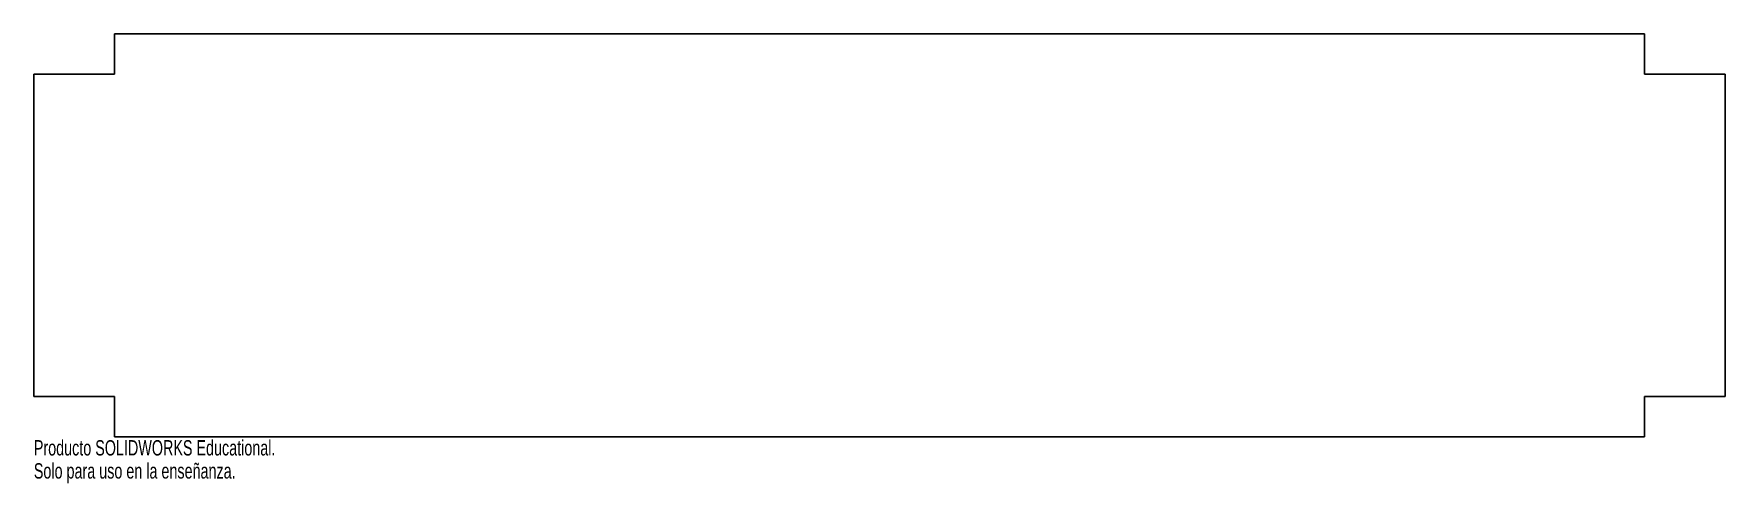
# Model space of a CAD drawing. Header units: inches. Extents: x -1 to 20, y 4.4 to 10.
import ezdxf

# ---------------------------------------------------------------- set-up
doc = ezdxf.new("R2010")
doc.units = ezdxf.units.IN
doc.header["$MEASUREMENT"] = 0
doc.styles.add('SLDTEXTSTYLE0', font='TXT', dxfattribs={"width": 0.7})

msp = doc.modelspace()

# ---------------------------------------------------------------- linework, layer by layer
at = {"color": 7, "linetype": 'Continuous', "lineweight": 25}
for p, q in [((0, 10), (0, 9.5)), ((19, 10), (0, 10)), ((19, 9.5), (19, 10)), ((0, 9.5), (-1, 9.5)), ((-1, 9.5), (-1, 5.5)), ((20, 9.5), (19, 9.5)), ((20, 5.5), (20, 9.5)), ((-1, 5.5), (0, 5.5)), ((0, 5.5), (0, 5)), ((19, 5), (19, 5.5)), ((19, 5.5), (20, 5.5)), ((0, 5), (19, 5))]:
    msp.add_line(p, q, dxfattribs=at)

# ---------------------------------------------------------------- texts
at = {"color": 7, "linetype": 'Continuous', "char_height": 0.1903, "attachment_point": 1, "style": 'SLDTEXTSTYLE0'}
for s, insert in [('Producto SOLIDWORKS Educational.', (-1, 4.96)), ('Solo para uso en la enseñanza.', (-1, 4.674))]:
    msp.add_mtext(s, dxfattribs=dict(at, insert=insert))

doc.saveas('drawing.dxf')
